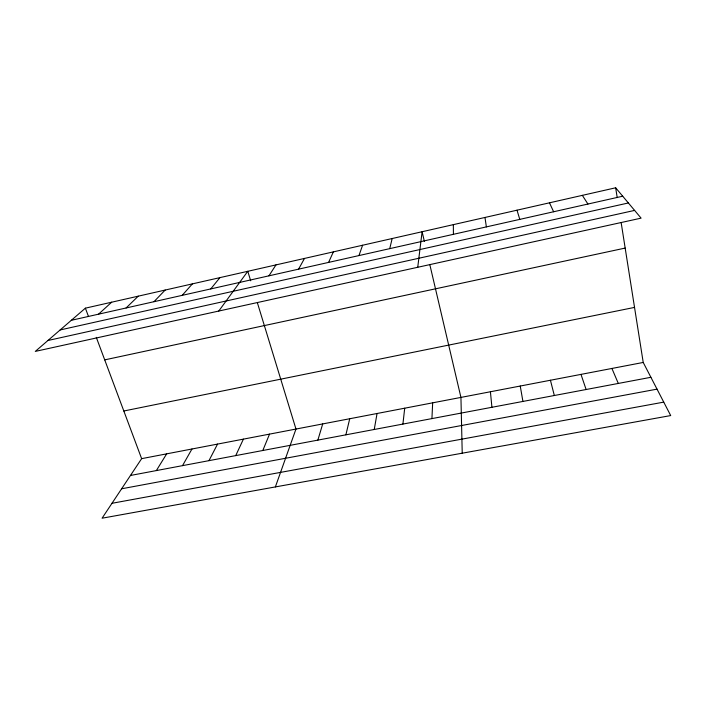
<?xml version="1.0" encoding="UTF-8"?>
<svg xmlns="http://www.w3.org/2000/svg" width="706" height="706" viewBox="0 0 706 706"><rect width="100%" height="100%" fill="white"/><g stroke="black" fill="none" stroke-linecap="round" stroke-linejoin="round"><path stroke-width="1.06" d="M431.931 418.596L432.663 402.835M402.914 424.068L404.706 408.192M417.74 267.283L422.109 231.727L424.368 241.346M374.233 429.486L377.066 413.495M345.887 434.825L349.726 418.737M389.73 248.644L392.174 238.522M317.868 440.112L322.704 423.927M358.966 255.572L362.593 245.238M275.366 486.928L295.973 429.045L257.416 302.865M262.8 450.499L269.542 434.119M328.581 262.411L333.373 251.874M235.725 455.608L243.402 439.132M208.967 460.656L217.545 444.092M298.576 269.162L304.498 258.422M182.51 465.651L191.97 448.998M156.344 470.584L166.669 453.852M268.942 275.825L275.967 264.9M643.219 362.452L141.632 458.653L102.079 518.204L670.7 415.569L643.219 362.452L621.139 222.54M218.772 311.046L247.78 271.298L250.683 280.794M210.75 288.922L219.919 277.626M182.192 295.355L192.385 283.874M153.97 301.7L165.169 290.051M126.092 307.975L138.261 296.158M98.549 314.179L111.672 302.194M85.382 308.169L35.3 351.403L641.092 218.145L615.658 187.796L85.382 308.169L88.382 316.2M71.324 320.303L622.71 196.215M60.151 329.949L628.366 202.966M47.92 340.504L634.606 210.406M104.709 359.875L625.172 248.08M123.824 410.998L634.535 307.401M130.469 475.465L650.897 377.295M121.626 488.781L657.03 389.138M111.989 503.29L663.746 402.129M582.344 195.35L587.93 204.043M549.471 202.816L553.628 211.765M611.917 368.453L618.297 383.446M96.298 337.353L141.632 458.653M580.985 374.383L586.112 389.518M517.013 210.185L519.775 219.381M550.433 380.243L554.325 395.51M429.857 264.776L460.939 397.407L462.227 453.199M520.243 386.032L522.925 401.432M615.658 187.796L617.203 197.592M484.978 217.457L486.372 226.9M490.414 391.759L491.923 407.283M453.34 224.64L453.42 234.313"/></g></svg>
